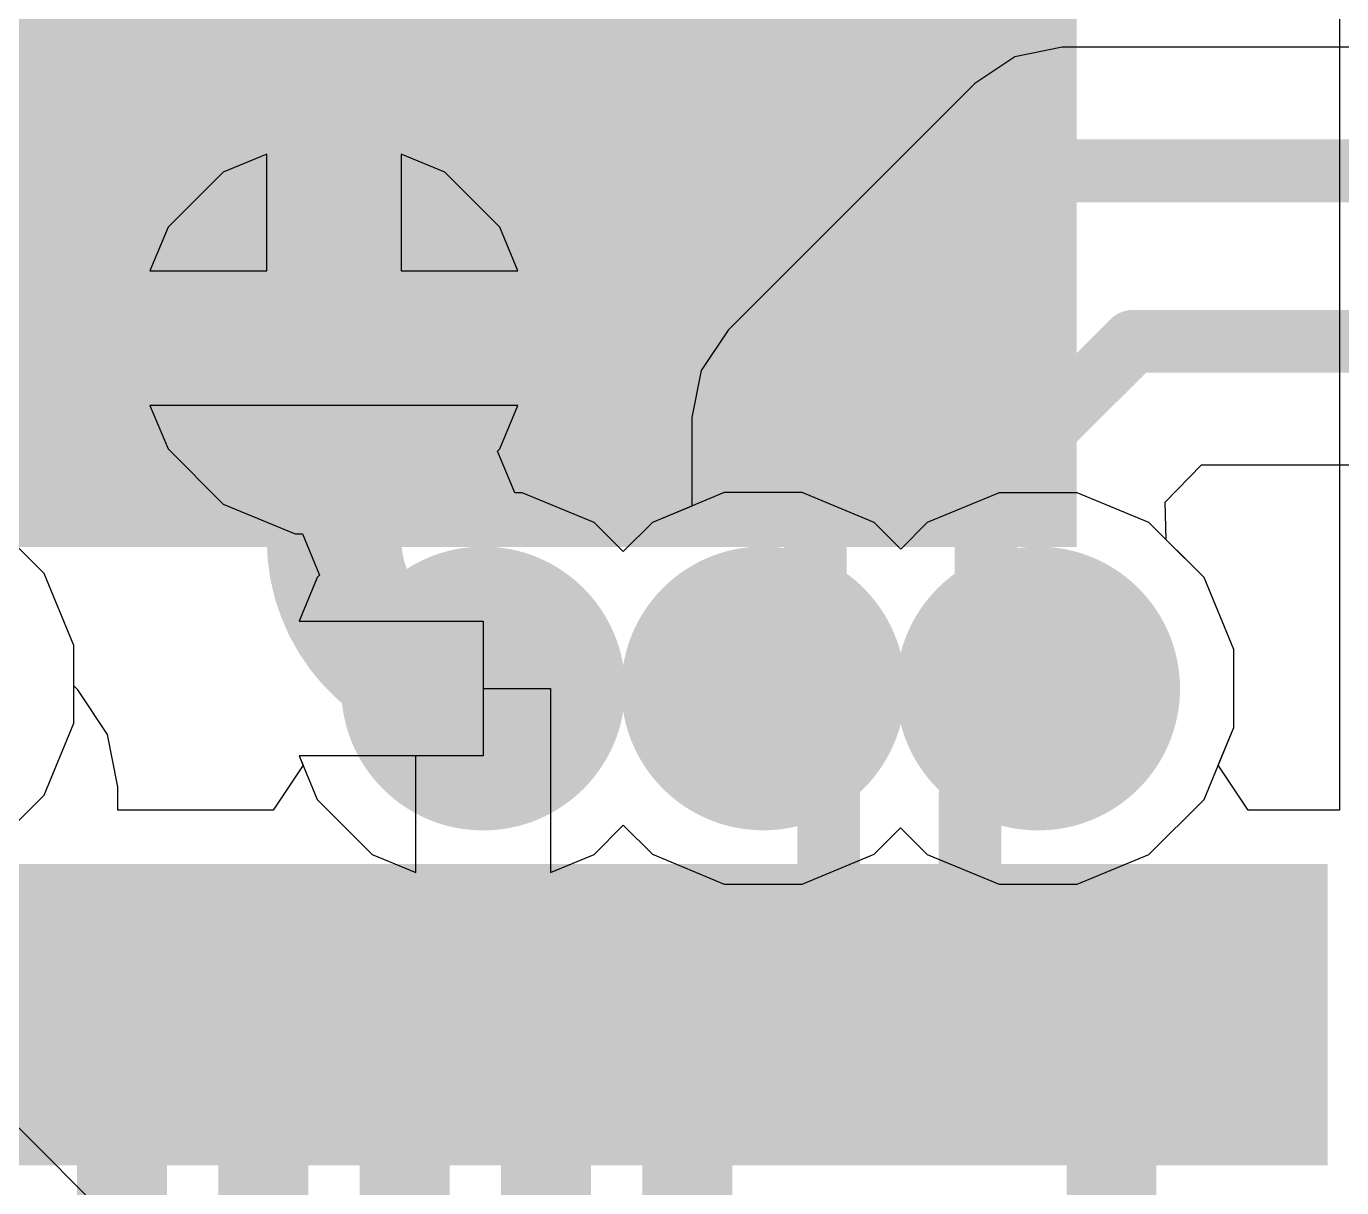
# Model space of a CAD drawing. Header units: inches. Extents: x -18 to 237, y -41 to 211.
# Drawn here: x 19.281 to 23.004, y 51.1 to 54.387 of the extents above; entities that cross this region are included whole.
import ezdxf

# ---------------------------------------------------------------- set-up
doc = ezdxf.new("R2010")
doc.units = ezdxf.units.IN
for name, color, linetype in [('Bottom Layer', 5, 'Continuous'), ('Bottom Solder', 6, 'Continuous'), ('Drill Drawing', 1, 'Continuous'), ('Top Layer', 1, 'Continuous'), ('Top Paste', 8, 'Continuous'), ('Top Solder', 216, 'Continuous'), ('Via Holes', 16, 'Continuous')]:
    doc.layers.add(name, color=color, linetype=linetype)

# ---------------------------------------------------------------- blocks, each defined once
blk = doc.blocks.new('56_QFN__7_7__28')
at = {"layer": 'Top Layer'}
for points in [[(-2, -2), (-2, 2), (2, 2), (2, -2)], [(-0.49, -3.1), (-0.49, -3.75), (-0.71, -3.75), (-0.71, -3.1)], [(-0.09, -3.1), (-0.09, -3.75), (-0.31, -3.75), (-0.31, -3.1)], [(0.31, -3.1), (0.31, -3.75), (0.09, -3.75), (0.09, -3.1)], [(0.71, -3.1), (0.71, -3.75), (0.49, -3.75), (0.49, -3.1)], [(1.11, -3.1), (1.11, -3.75), (0.89, -3.75), (0.89, -3.1)], [(1.51, -3.1), (1.51, -3.75), (1.29, -3.75), (1.29, -3.1)], [(1.91, -3.1), (1.91, -3.75), (1.69, -3.75), (1.69, -3.1)], [(2.31, -3.1), (2.31, -3.75), (2.09, -3.75), (2.09, -3.1)], [(2.71, -3.1), (2.71, -3.75), (2.49, -3.75), (2.49, -3.1)]]:
    blk.add_hatch(color=1, dxfattribs=at).paths.add_polyline_path(points)
at = {"layer": 'Top Paste'}
for points in [[(-2, -2), (-2, 2), (2, 2), (2, -2)], [(-0.49, -3.1), (-0.49, -3.75), (-0.71, -3.75), (-0.71, -3.1)], [(-0.09, -3.1), (-0.09, -3.75), (-0.31, -3.75), (-0.31, -3.1)], [(0.31, -3.1), (0.31, -3.75), (0.09, -3.75), (0.09, -3.1)], [(0.71, -3.1), (0.71, -3.75), (0.49, -3.75), (0.49, -3.1)], [(1.11, -3.1), (1.11, -3.75), (0.89, -3.75), (0.89, -3.1)], [(1.51, -3.1), (1.51, -3.75), (1.29, -3.75), (1.29, -3.1)], [(1.91, -3.1), (1.91, -3.75), (1.69, -3.75), (1.69, -3.1)], [(2.31, -3.1), (2.31, -3.75), (2.09, -3.75), (2.09, -3.1)], [(2.71, -3.1), (2.71, -3.75), (2.49, -3.75), (2.49, -3.1)]]:
    blk.add_hatch(color=8, dxfattribs=at).paths.add_polyline_path(points)
at = {"layer": 'Top Solder'}
for points in [[(-2.1016, -2.1016), (-2.1016, 2.1016), (2.1016, 2.1016), (2.1016, -2.1016)], [(-0.7884, -2.9984), (-0.7884, -3.8516), (-1.2116, -3.8516), (-1.2116, -2.9984)], [(-0.3884, -2.9984), (-0.3884, -3.8516), (-0.8116, -3.8516), (-0.8116, -2.9984)], [(0.0116, -2.9984), (0.0116, -3.8516), (-0.4116, -3.8516), (-0.4116, -2.9984)], [(0.4116, -2.9984), (0.4116, -3.8516), (-0.0116, -3.8516), (-0.0116, -2.9984)], [(0.8116, -2.9984), (0.8116, -3.8516), (0.3884, -3.8516), (0.3884, -2.9984)], [(1.2116, -2.9984), (1.2116, -3.8516), (0.7884, -3.8516), (0.7884, -2.9984)], [(1.6116, -2.9984), (1.6116, -3.8516), (1.1884, -3.8516), (1.1884, -2.9984)], [(2.0116, -2.9984), (2.0116, -3.8516), (1.5884, -3.8516), (1.5884, -2.9984)], [(2.4116, -2.9984), (2.4116, -3.8516), (1.9884, -3.8516), (1.9884, -2.9984)], [(2.8116, -2.9984), (2.8116, -3.8516), (2.3884, -3.8516), (2.3884, -2.9984)]]:
    blk.add_hatch(color=216, dxfattribs=at).paths.add_polyline_path(points)

msp = doc.modelspace()

# ---------------------------------------------------------------- hatches: boundary and pattern name
at = {"layer": 'Bottom Layer'}
h = msp.add_hatch(color=5, dxfattribs=at)
edge = h.paths.add_edge_path()
edge.add_arc((20.1518, 53.5047), 0.3, 0, 360)
h = msp.add_hatch(color=5, dxfattribs=at)
edge = h.paths.add_edge_path()
edge.add_arc((20.574, 52.513), 0.3, 0, 360)
h = msp.add_hatch(color=5, dxfattribs=at)
edge = h.paths.add_edge_path()
edge.add_arc((21.3666, 52.5133), 0.3, 0, 360)
h = msp.add_hatch(color=5, dxfattribs=at)
edge = h.paths.add_edge_path()
edge.add_arc((22.1444, 52.513), 0.3, 0, 360)
at = {"layer": 'Bottom Solder'}
h = msp.add_hatch(color=6, dxfattribs=at)
edge = h.paths.add_edge_path()
edge.add_arc((20.1518, 53.5047), 0.4016, 0, 360)
h = msp.add_hatch(color=6, dxfattribs=at)
edge = h.paths.add_edge_path()
edge.add_arc((20.574, 52.513), 0.4016, 0, 360)
h = msp.add_hatch(color=6, dxfattribs=at)
edge = h.paths.add_edge_path()
edge.add_arc((21.3666, 52.5133), 0.4016, 0, 360)
h = msp.add_hatch(color=6, dxfattribs=at)
edge = h.paths.add_edge_path()
edge.add_arc((22.1444, 52.513), 0.4016, 0, 360)
at = {"layer": 'Top Layer'}
h = msp.add_hatch(color=1, dxfattribs=at)
edge = h.paths.add_edge_path()
edge.add_arc((20.1518, 53.5047), 0.3, 0, 360)
h = msp.add_hatch(color=1, dxfattribs=at)
edge = h.paths.add_edge_path()
edge.add_arc((20.574, 52.513), 0.3, 0, 360)
h = msp.add_hatch(color=1, dxfattribs=at)
edge = h.paths.add_edge_path()
edge.add_arc((21.3666, 52.5133), 0.3, 0, 360)
h = msp.add_hatch(color=1, dxfattribs=at)
edge = h.paths.add_edge_path()
edge.add_arc((22.1444, 52.513), 0.3, 0, 360)
at = {"layer": 'Top Solder'}
h = msp.add_hatch(color=216, dxfattribs=at)
edge = h.paths.add_edge_path()
edge.add_arc((20.1518, 53.5047), 0.4016, 0, 360)
h = msp.add_hatch(color=216, dxfattribs=at)
edge = h.paths.add_edge_path()
edge.add_arc((20.574, 52.513), 0.4016, 0, 360)
h = msp.add_hatch(color=216, dxfattribs=at)
edge = h.paths.add_edge_path()
edge.add_arc((21.3666, 52.5133), 0.4016, 0, 360)
h = msp.add_hatch(color=216, dxfattribs=at)
edge = h.paths.add_edge_path()
edge.add_arc((22.1444, 52.513), 0.4016, 0, 360)
at = {"layer": 'Via Holes'}
h = msp.add_hatch(color=7, dxfattribs=at)
edge = h.paths.add_edge_path()
edge.add_arc((20.1518, 53.5047), 0.15, 0, 360)
h = msp.add_hatch(color=7, dxfattribs=at)
edge = h.paths.add_edge_path()
edge.add_arc((20.574, 52.513), 0.15, 0, 360)
h = msp.add_hatch(color=7, dxfattribs=at)
edge = h.paths.add_edge_path()
edge.add_arc((21.3666, 52.5133), 0.15, 0, 360)
h = msp.add_hatch(color=7, dxfattribs=at)
edge = h.paths.add_edge_path()
edge.add_arc((22.1444, 52.513), 0.15, 0, 360)

# ---------------------------------------------------------------- linework, layer by layer
at = {"layer": 'Bottom Layer'}
for p, q in [((22.2127, 54.3276), (22.0789, 54.301)), ((25.1199, 54.3276), (22.2127, 54.3276)), ((22.2127, 54.3276), (22.2127, 54.3276)), ((22.0789, 54.301), (21.9654, 54.2252)), ((21.9654, 54.2252), (21.267, 53.5268)), ((19.9613, 54.0254), (19.838, 53.9743)), ((19.9613, 53.6952), (19.9613, 54.0254)), ((20.4656, 53.9743), (20.3423, 54.0254)), ((20.3423, 54.0254), (20.3423, 53.6952)), ((19.838, 53.9743), (19.6821, 53.8185)), ((20.6215, 53.8185), (20.4656, 53.9743)), ((19.6821, 53.8185), (19.6311, 53.6952)), ((20.6725, 53.6952), (20.6215, 53.8185)), ((19.6311, 53.6952), (19.9613, 53.6952)), ((20.3423, 53.6952), (20.6725, 53.6952)), ((21.267, 53.5268), (21.1912, 53.4134)), ((21.1912, 53.4134), (21.1646, 53.2796)), ((20.6725, 53.3142), (19.6311, 53.3142)), ((19.6311, 53.3142), (19.6821, 53.1909)), ((20.6215, 53.1909), (20.6725, 53.3142)), ((21.1646, 53.2796), (21.1646, 53.0293)), ((19.6821, 53.1909), (19.838, 53.035)), ((20.6149, 53.1843), (20.6215, 53.1909)), ((20.6635, 53.067), (20.6149, 53.1843)), ((22.5042, 53.0408), (22.6069, 53.1458)), ((22.6069, 53.1458), (32.2016, 53.1458)), ((20.6842, 53.067), (20.6635, 53.067)), ((20.8878, 52.9826), (20.6842, 53.067)), ((19.838, 53.035), (20.0416, 52.9507)), ((21.1646, 53.0293), (21.0528, 52.983)), ((22.5072, 52.9337), (22.5042, 53.0408)), ((19.3315, 52.8385), (19.1756, 52.9943)), ((20.9701, 52.9003), (20.8878, 52.9826)), ((21.0528, 52.983), (20.9701, 52.9003)), ((20.0416, 52.9507), (20.0623, 52.9507)), ((20.0623, 52.9507), (20.1109, 52.8334)), ((22.6141, 52.8268), (22.5072, 52.9337)), ((19.4158, 52.6349), (19.3315, 52.8385)), ((20.1043, 52.8268), (20.0533, 52.7035)), ((20.1109, 52.8334), (20.1043, 52.8268)), ((22.6984, 52.6232), (22.6141, 52.8268)), ((20.0533, 52.7035), (20.574, 52.7035)), ((20.574, 52.7035), (20.574, 52.513)), ((19.4158, 52.4145), (19.4158, 52.6349)), ((22.6984, 52.4028), (22.6984, 52.6232)), ((20.574, 52.513), (20.7645, 52.513)), ((20.7645, 52.513), (20.7645, 51.9922)), ((19.3315, 52.2109), (19.4158, 52.4145)), ((22.6141, 52.1992), (22.6984, 52.4028)), ((20.3835, 52.3225), (20.0533, 52.3225)), ((20.0533, 52.3225), (20.1043, 52.1992)), ((20.3835, 51.9922), (20.3835, 52.3225)), ((19.2503, 52.1297), (19.3315, 52.2109)), ((20.1043, 52.1992), (20.2602, 52.0433)), ((22.4582, 52.0433), (22.6141, 52.1992)), ((20.8878, 52.0433), (20.9705, 52.126)), ((20.9705, 52.126), (21.0528, 52.0437)), ((21.6804, 52.0437), (21.7554, 52.1186)), ((21.7554, 52.1186), (21.8306, 52.0433)), ((20.2602, 52.0433), (20.3835, 51.9922)), ((20.7645, 51.9922), (20.8878, 52.0433)), ((21.0528, 52.0437), (21.2564, 51.9593)), ((21.4768, 51.9593), (21.6804, 52.0437)), ((21.8306, 52.0433), (22.0342, 51.959)), ((22.2546, 51.959), (22.4582, 52.0433)), ((21.2564, 51.9593), (21.4768, 51.9593)), ((22.0342, 51.959), (22.2546, 51.959)), ((19.7189, 50.8105), (19.2503, 51.2791))]:
    msp.add_line(p, q, dxfattribs=at)
for points in [[(21.5142, 53.2796, 0.1778, 0.1778, 0), (22.2127, 53.978, 0.1778, 0.1778, 0)], [(22.2127, 53.978, 0.1778, 0.1778, 0), (32.0017, 53.978, 0.1778, 0.1778, 0)], [(21.9968, 53.0797, 0.1778, 0.1778, 0), (22.4126, 53.4954, 0.1778, 0.1778, 0)], [(22.4126, 53.4954, 0.1778, 0.1778, 0), (32.2016, 53.4954, 0.1778, 0.1778, 0)], [(21.5142, 52.7752, 0.1778, 0.1778, 0), (21.5142, 53.2796, 0.1778, 0.1778, 0)], [(21.9968, 52.7748, 0.1778, 0.1778, 0), (21.9968, 53.0797, 0.1778, 0.1778, 0)], [(21.3666, 52.6276, 0.1778, 0.1778, 0), (21.5142, 52.7752, 0.1778, 0.1778, 0)], [(21.9968, 52.7748, 0.1778, 0.1778, 0), (22.1444, 52.6272, 0.1778, 0.1778, 0)], [(21.3666, 52.5133, 0.1778, 0.1778, 0), (21.3666, 52.6276, 0.1778, 0.1778, 0)], [(22.1444, 52.513, 0.1778, 0.1778, 0), (22.1444, 52.6272, 0.1778, 0.1778, 0)]]:
    msp.add_lwpolyline(points, format="xyseb", dxfattribs=at)
for points in [[(22.1682, 53.978, 0.0889, 0.0889, 1), (22.2571, 53.978, 0.0889, 0.0889, 1)], [(22.1682, 53.978, 0.0889, 0.0889, 1), (22.2571, 53.978, 0.0889, 0.0889, 1)], [(22.3681, 53.4954, 0.0889, 0.0889, 1), (22.457, 53.4954, 0.0889, 0.0889, 1)], [(22.3681, 53.4954, 0.0889, 0.0889, 1), (22.457, 53.4954, 0.0889, 0.0889, 1)], [(21.4698, 53.2796, 0.0889, 0.0889, 1), (21.5587, 53.2796, 0.0889, 0.0889, 1)], [(21.4698, 53.2796, 0.0889, 0.0889, 1), (21.5587, 53.2796, 0.0889, 0.0889, 1)], [(21.9524, 53.0797, 0.0889, 0.0889, 1), (22.0413, 53.0797, 0.0889, 0.0889, 1)], [(21.9524, 53.0797, 0.0889, 0.0889, 1), (22.0413, 53.0797, 0.0889, 0.0889, 1)], [(21.4698, 52.7752, 0.0889, 0.0889, 1), (21.5587, 52.7752, 0.0889, 0.0889, 1)], [(21.4698, 52.7752, 0.0889, 0.0889, 1), (21.5587, 52.7752, 0.0889, 0.0889, 1)], [(21.9524, 52.7748, 0.0889, 0.0889, 1), (22.0413, 52.7748, 0.0889, 0.0889, 1)], [(21.9524, 52.7748, 0.0889, 0.0889, 1), (22.0413, 52.7748, 0.0889, 0.0889, 1)], [(21.3222, 52.6276, 0.0889, 0.0889, 1), (21.4111, 52.6276, 0.0889, 0.0889, 1)], [(21.3222, 52.6276, 0.0889, 0.0889, 1), (21.4111, 52.6276, 0.0889, 0.0889, 1)], [(22.1, 52.6272, 0.0889, 0.0889, 1), (22.1889, 52.6272, 0.0889, 0.0889, 1)], [(22.1, 52.6272, 0.0889, 0.0889, 1), (22.1889, 52.6272, 0.0889, 0.0889, 1)], [(21.3222, 52.5133, 0.0889, 0.0889, 1), (21.4111, 52.5133, 0.0889, 0.0889, 1)], [(22.1, 52.513, 0.0889, 0.0889, 1), (22.1889, 52.513, 0.0889, 0.0889, 1)]]:
    msp.add_lwpolyline(points, format="xyseb", close=True, dxfattribs=at)
at = {"layer": 'Drill Drawing'}
for points in [[(20.0248, 53.6317, 0.0508, 0.0508, 0), (20.1518, 53.7587, 0.0508, 0.0508, 0)], [(20.1518, 53.7587, 0.0508, 0.0508, 0), (20.2788, 53.6317, 0.0508, 0.0508, 0)], [(20.0756, 53.5809, 0.0508, 0.0508, 0), (20.1518, 53.6571, 0.0508, 0.0508, 0)], [(20.1518, 53.6571, 0.0508, 0.0508, 0), (20.228, 53.5809, 0.0508, 0.0508, 0)], [(19.8978, 53.6317, 0.0508, 0.0508, 0), (20.0248, 53.5047, 0.0508, 0.0508, 0)], [(19.8978, 53.6317, 0.0508, 0.0508, 0), (20.0248, 53.6317, 0.0508, 0.0508, 0)], [(20.2788, 53.6317, 0.0508, 0.0508, 0), (20.4058, 53.6317, 0.0508, 0.0508, 0)], [(20.2788, 53.5047, 0.0508, 0.0508, 0), (20.4058, 53.6317, 0.0508, 0.0508, 0)], [(19.9994, 53.5809, 0.0508, 0.0508, 0), (20.0756, 53.5047, 0.0508, 0.0508, 0)], [(19.9994, 53.5809, 0.0508, 0.0508, 0), (20.0756, 53.5809, 0.0508, 0.0508, 0)], [(20.228, 53.5809, 0.0508, 0.0508, 0), (20.3042, 53.5809, 0.0508, 0.0508, 0)], [(20.228, 53.5047, 0.0508, 0.0508, 0), (20.3042, 53.5809, 0.0508, 0.0508, 0)], [(19.8978, 53.3777, 0.0508, 0.0508, 0), (20.0248, 53.5047, 0.0508, 0.0508, 0)], [(19.9994, 53.4285, 0.0508, 0.0508, 0), (20.0756, 53.5047, 0.0508, 0.0508, 0)], [(20.228, 53.5047, 0.0508, 0.0508, 0), (20.3042, 53.4285, 0.0508, 0.0508, 0)], [(20.2788, 53.5047, 0.0508, 0.0508, 0), (20.4058, 53.3777, 0.0508, 0.0508, 0)], [(19.9994, 53.4285, 0.0508, 0.0508, 0), (20.0756, 53.4285, 0.0508, 0.0508, 0)], [(20.0756, 53.4285, 0.0508, 0.0508, 0), (20.1518, 53.3523, 0.0508, 0.0508, 0)], [(20.1518, 53.3523, 0.0508, 0.0508, 0), (20.228, 53.4285, 0.0508, 0.0508, 0)], [(20.228, 53.4285, 0.0508, 0.0508, 0), (20.3042, 53.4285, 0.0508, 0.0508, 0)], [(19.8978, 53.3777, 0.0508, 0.0508, 0), (20.0248, 53.3777, 0.0508, 0.0508, 0)], [(20.0248, 53.3777, 0.0508, 0.0508, 0), (20.1518, 53.2507, 0.0508, 0.0508, 0)], [(20.1518, 53.2507, 0.0508, 0.0508, 0), (20.2788, 53.3777, 0.0508, 0.0508, 0)], [(20.2788, 53.3777, 0.0508, 0.0508, 0), (20.4058, 53.3777, 0.0508, 0.0508, 0)], [(20.447, 52.64, 0.0508, 0.0508, 0), (20.574, 52.767, 0.0508, 0.0508, 0)], [(20.574, 52.767, 0.0508, 0.0508, 0), (20.701, 52.64, 0.0508, 0.0508, 0)], [(21.2396, 52.6403, 0.0508, 0.0508, 0), (21.3666, 52.7673, 0.0508, 0.0508, 0)], [(21.3666, 52.7673, 0.0508, 0.0508, 0), (21.4936, 52.6403, 0.0508, 0.0508, 0)], [(22.0174, 52.64, 0.0508, 0.0508, 0), (22.1444, 52.767, 0.0508, 0.0508, 0)], [(22.1444, 52.767, 0.0508, 0.0508, 0), (22.2714, 52.64, 0.0508, 0.0508, 0)], [(20.4978, 52.5892, 0.0508, 0.0508, 0), (20.574, 52.6654, 0.0508, 0.0508, 0)], [(20.574, 52.6654, 0.0508, 0.0508, 0), (20.6502, 52.5892, 0.0508, 0.0508, 0)], [(21.2904, 52.5895, 0.0508, 0.0508, 0), (21.3666, 52.6657, 0.0508, 0.0508, 0)], [(21.3666, 52.6657, 0.0508, 0.0508, 0), (21.4428, 52.5895, 0.0508, 0.0508, 0)], [(22.0682, 52.5892, 0.0508, 0.0508, 0), (22.1444, 52.6654, 0.0508, 0.0508, 0)], [(22.1444, 52.6654, 0.0508, 0.0508, 0), (22.2206, 52.5892, 0.0508, 0.0508, 0)], [(20.32, 52.64, 0.0508, 0.0508, 0), (20.447, 52.513, 0.0508, 0.0508, 0)], [(20.32, 52.64, 0.0508, 0.0508, 0), (20.447, 52.64, 0.0508, 0.0508, 0)], [(20.701, 52.64, 0.0508, 0.0508, 0), (20.828, 52.64, 0.0508, 0.0508, 0)], [(20.701, 52.513, 0.0508, 0.0508, 0), (20.828, 52.64, 0.0508, 0.0508, 0)], [(21.1126, 52.6403, 0.0508, 0.0508, 0), (21.2396, 52.5133, 0.0508, 0.0508, 0)], [(21.1126, 52.6403, 0.0508, 0.0508, 0), (21.2396, 52.6403, 0.0508, 0.0508, 0)], [(21.4936, 52.6403, 0.0508, 0.0508, 0), (21.6206, 52.6403, 0.0508, 0.0508, 0)], [(21.4936, 52.5133, 0.0508, 0.0508, 0), (21.6206, 52.6403, 0.0508, 0.0508, 0)], [(21.8904, 52.64, 0.0508, 0.0508, 0), (22.0174, 52.513, 0.0508, 0.0508, 0)], [(21.8904, 52.64, 0.0508, 0.0508, 0), (22.0174, 52.64, 0.0508, 0.0508, 0)], [(22.2714, 52.64, 0.0508, 0.0508, 0), (22.3984, 52.64, 0.0508, 0.0508, 0)], [(22.2714, 52.513, 0.0508, 0.0508, 0), (22.3984, 52.64, 0.0508, 0.0508, 0)], [(20.4216, 52.5892, 0.0508, 0.0508, 0), (20.4978, 52.513, 0.0508, 0.0508, 0)], [(20.4216, 52.5892, 0.0508, 0.0508, 0), (20.4978, 52.5892, 0.0508, 0.0508, 0)], [(20.6502, 52.5892, 0.0508, 0.0508, 0), (20.7264, 52.5892, 0.0508, 0.0508, 0)], [(20.6502, 52.513, 0.0508, 0.0508, 0), (20.7264, 52.5892, 0.0508, 0.0508, 0)], [(21.2142, 52.5895, 0.0508, 0.0508, 0), (21.2904, 52.5133, 0.0508, 0.0508, 0)], [(21.2142, 52.5895, 0.0508, 0.0508, 0), (21.2904, 52.5895, 0.0508, 0.0508, 0)], [(21.4428, 52.5895, 0.0508, 0.0508, 0), (21.519, 52.5895, 0.0508, 0.0508, 0)], [(21.4428, 52.5133, 0.0508, 0.0508, 0), (21.519, 52.5895, 0.0508, 0.0508, 0)], [(21.992, 52.5892, 0.0508, 0.0508, 0), (22.0682, 52.513, 0.0508, 0.0508, 0)], [(21.992, 52.5892, 0.0508, 0.0508, 0), (22.0682, 52.5892, 0.0508, 0.0508, 0)], [(22.2206, 52.5892, 0.0508, 0.0508, 0), (22.2968, 52.5892, 0.0508, 0.0508, 0)], [(22.2206, 52.513, 0.0508, 0.0508, 0), (22.2968, 52.5892, 0.0508, 0.0508, 0)], [(20.32, 52.386, 0.0508, 0.0508, 0), (20.447, 52.513, 0.0508, 0.0508, 0)], [(20.4216, 52.4368, 0.0508, 0.0508, 0), (20.4978, 52.513, 0.0508, 0.0508, 0)], [(20.6502, 52.513, 0.0508, 0.0508, 0), (20.7264, 52.4368, 0.0508, 0.0508, 0)], [(20.701, 52.513, 0.0508, 0.0508, 0), (20.828, 52.386, 0.0508, 0.0508, 0)], [(21.1126, 52.3863, 0.0508, 0.0508, 0), (21.2396, 52.5133, 0.0508, 0.0508, 0)], [(21.2142, 52.4371, 0.0508, 0.0508, 0), (21.2904, 52.5133, 0.0508, 0.0508, 0)], [(21.4428, 52.5133, 0.0508, 0.0508, 0), (21.519, 52.4371, 0.0508, 0.0508, 0)], [(21.4936, 52.5133, 0.0508, 0.0508, 0), (21.6206, 52.3863, 0.0508, 0.0508, 0)], [(21.8904, 52.386, 0.0508, 0.0508, 0), (22.0174, 52.513, 0.0508, 0.0508, 0)], [(21.992, 52.4368, 0.0508, 0.0508, 0), (22.0682, 52.513, 0.0508, 0.0508, 0)], [(22.2206, 52.513, 0.0508, 0.0508, 0), (22.2968, 52.4368, 0.0508, 0.0508, 0)], [(22.2714, 52.513, 0.0508, 0.0508, 0), (22.3984, 52.386, 0.0508, 0.0508, 0)], [(20.4216, 52.4368, 0.0508, 0.0508, 0), (20.4978, 52.4368, 0.0508, 0.0508, 0)], [(20.4978, 52.4368, 0.0508, 0.0508, 0), (20.574, 52.3606, 0.0508, 0.0508, 0)], [(20.574, 52.3606, 0.0508, 0.0508, 0), (20.6502, 52.4368, 0.0508, 0.0508, 0)], [(20.6502, 52.4368, 0.0508, 0.0508, 0), (20.7264, 52.4368, 0.0508, 0.0508, 0)], [(21.2142, 52.4371, 0.0508, 0.0508, 0), (21.2904, 52.4371, 0.0508, 0.0508, 0)], [(21.2904, 52.4371, 0.0508, 0.0508, 0), (21.3666, 52.3609, 0.0508, 0.0508, 0)], [(21.3666, 52.3609, 0.0508, 0.0508, 0), (21.4428, 52.4371, 0.0508, 0.0508, 0)], [(21.4428, 52.4371, 0.0508, 0.0508, 0), (21.519, 52.4371, 0.0508, 0.0508, 0)], [(21.992, 52.4368, 0.0508, 0.0508, 0), (22.0682, 52.4368, 0.0508, 0.0508, 0)], [(22.0682, 52.4368, 0.0508, 0.0508, 0), (22.1444, 52.3606, 0.0508, 0.0508, 0)], [(22.1444, 52.3606, 0.0508, 0.0508, 0), (22.2206, 52.4368, 0.0508, 0.0508, 0)], [(22.2206, 52.4368, 0.0508, 0.0508, 0), (22.2968, 52.4368, 0.0508, 0.0508, 0)], [(20.32, 52.386, 0.0508, 0.0508, 0), (20.447, 52.386, 0.0508, 0.0508, 0)], [(20.447, 52.386, 0.0508, 0.0508, 0), (20.574, 52.259, 0.0508, 0.0508, 0)], [(20.574, 52.259, 0.0508, 0.0508, 0), (20.701, 52.386, 0.0508, 0.0508, 0)], [(20.701, 52.386, 0.0508, 0.0508, 0), (20.828, 52.386, 0.0508, 0.0508, 0)], [(21.1126, 52.3863, 0.0508, 0.0508, 0), (21.2396, 52.3863, 0.0508, 0.0508, 0)], [(21.2396, 52.3863, 0.0508, 0.0508, 0), (21.3666, 52.2593, 0.0508, 0.0508, 0)], [(21.3666, 52.2593, 0.0508, 0.0508, 0), (21.4936, 52.3863, 0.0508, 0.0508, 0)], [(21.4936, 52.3863, 0.0508, 0.0508, 0), (21.6206, 52.3863, 0.0508, 0.0508, 0)], [(21.8904, 52.386, 0.0508, 0.0508, 0), (22.0174, 52.386, 0.0508, 0.0508, 0)], [(22.0174, 52.386, 0.0508, 0.0508, 0), (22.1444, 52.259, 0.0508, 0.0508, 0)], [(22.1444, 52.259, 0.0508, 0.0508, 0), (22.2714, 52.386, 0.0508, 0.0508, 0)], [(22.2714, 52.386, 0.0508, 0.0508, 0), (22.3984, 52.386, 0.0508, 0.0508, 0)]]:
    msp.add_lwpolyline(points, format="xyseb", dxfattribs=at)
for points in [[(20.1391, 53.7587, 0.0254, 0.0254, 1), (20.1645, 53.7587, 0.0254, 0.0254, 1)], [(20.1391, 53.7587, 0.0254, 0.0254, 1), (20.1645, 53.7587, 0.0254, 0.0254, 1)], [(20.1391, 53.6571, 0.0254, 0.0254, 1), (20.1645, 53.6571, 0.0254, 0.0254, 1)], [(20.1391, 53.6571, 0.0254, 0.0254, 1), (20.1645, 53.6571, 0.0254, 0.0254, 1)], [(19.8851, 53.6317, 0.0254, 0.0254, 1), (19.9105, 53.6317, 0.0254, 0.0254, 1)], [(19.8851, 53.6317, 0.0254, 0.0254, 1), (19.9105, 53.6317, 0.0254, 0.0254, 1)], [(20.0121, 53.6317, 0.0254, 0.0254, 1), (20.0375, 53.6317, 0.0254, 0.0254, 1)], [(20.0121, 53.6317, 0.0254, 0.0254, 1), (20.0375, 53.6317, 0.0254, 0.0254, 1)], [(20.2661, 53.6317, 0.0254, 0.0254, 1), (20.2915, 53.6317, 0.0254, 0.0254, 1)], [(20.2661, 53.6317, 0.0254, 0.0254, 1), (20.2915, 53.6317, 0.0254, 0.0254, 1)], [(20.3931, 53.6317, 0.0254, 0.0254, 1), (20.4185, 53.6317, 0.0254, 0.0254, 1)], [(20.3931, 53.6317, 0.0254, 0.0254, 1), (20.4185, 53.6317, 0.0254, 0.0254, 1)], [(19.9867, 53.5809, 0.0254, 0.0254, 1), (20.0121, 53.5809, 0.0254, 0.0254, 1)], [(19.9867, 53.5809, 0.0254, 0.0254, 1), (20.0121, 53.5809, 0.0254, 0.0254, 1)], [(20.0629, 53.5809, 0.0254, 0.0254, 1), (20.0883, 53.5809, 0.0254, 0.0254, 1)], [(20.0629, 53.5809, 0.0254, 0.0254, 1), (20.0883, 53.5809, 0.0254, 0.0254, 1)], [(20.2153, 53.5809, 0.0254, 0.0254, 1), (20.2407, 53.5809, 0.0254, 0.0254, 1)], [(20.2153, 53.5809, 0.0254, 0.0254, 1), (20.2407, 53.5809, 0.0254, 0.0254, 1)], [(20.2915, 53.5809, 0.0254, 0.0254, 1), (20.3169, 53.5809, 0.0254, 0.0254, 1)], [(20.2915, 53.5809, 0.0254, 0.0254, 1), (20.3169, 53.5809, 0.0254, 0.0254, 1)], [(20.0121, 53.5047, 0.0254, 0.0254, 1), (20.0375, 53.5047, 0.0254, 0.0254, 1)], [(20.0121, 53.5047, 0.0254, 0.0254, 1), (20.0375, 53.5047, 0.0254, 0.0254, 1)], [(20.0629, 53.5047, 0.0254, 0.0254, 1), (20.0883, 53.5047, 0.0254, 0.0254, 1)], [(20.0629, 53.5047, 0.0254, 0.0254, 1), (20.0883, 53.5047, 0.0254, 0.0254, 1)], [(20.2153, 53.5047, 0.0254, 0.0254, 1), (20.2407, 53.5047, 0.0254, 0.0254, 1)], [(20.2153, 53.5047, 0.0254, 0.0254, 1), (20.2407, 53.5047, 0.0254, 0.0254, 1)], [(20.2661, 53.5047, 0.0254, 0.0254, 1), (20.2915, 53.5047, 0.0254, 0.0254, 1)], [(20.2661, 53.5047, 0.0254, 0.0254, 1), (20.2915, 53.5047, 0.0254, 0.0254, 1)], [(19.9867, 53.4285, 0.0254, 0.0254, 1), (20.0121, 53.4285, 0.0254, 0.0254, 1)], [(19.9867, 53.4285, 0.0254, 0.0254, 1), (20.0121, 53.4285, 0.0254, 0.0254, 1)], [(20.0629, 53.4285, 0.0254, 0.0254, 1), (20.0883, 53.4285, 0.0254, 0.0254, 1)], [(20.0629, 53.4285, 0.0254, 0.0254, 1), (20.0883, 53.4285, 0.0254, 0.0254, 1)], [(20.2153, 53.4285, 0.0254, 0.0254, 1), (20.2407, 53.4285, 0.0254, 0.0254, 1)], [(20.2153, 53.4285, 0.0254, 0.0254, 1), (20.2407, 53.4285, 0.0254, 0.0254, 1)], [(20.2915, 53.4285, 0.0254, 0.0254, 1), (20.3169, 53.4285, 0.0254, 0.0254, 1)], [(20.2915, 53.4285, 0.0254, 0.0254, 1), (20.3169, 53.4285, 0.0254, 0.0254, 1)], [(19.8851, 53.3777, 0.0254, 0.0254, 1), (19.9105, 53.3777, 0.0254, 0.0254, 1)], [(19.8851, 53.3777, 0.0254, 0.0254, 1), (19.9105, 53.3777, 0.0254, 0.0254, 1)], [(20.0121, 53.3777, 0.0254, 0.0254, 1), (20.0375, 53.3777, 0.0254, 0.0254, 1)], [(20.0121, 53.3777, 0.0254, 0.0254, 1), (20.0375, 53.3777, 0.0254, 0.0254, 1)], [(20.2661, 53.3777, 0.0254, 0.0254, 1), (20.2915, 53.3777, 0.0254, 0.0254, 1)], [(20.2661, 53.3777, 0.0254, 0.0254, 1), (20.2915, 53.3777, 0.0254, 0.0254, 1)], [(20.3931, 53.3777, 0.0254, 0.0254, 1), (20.4185, 53.3777, 0.0254, 0.0254, 1)], [(20.3931, 53.3777, 0.0254, 0.0254, 1), (20.4185, 53.3777, 0.0254, 0.0254, 1)], [(20.1391, 53.3523, 0.0254, 0.0254, 1), (20.1645, 53.3523, 0.0254, 0.0254, 1)], [(20.1391, 53.3523, 0.0254, 0.0254, 1), (20.1645, 53.3523, 0.0254, 0.0254, 1)], [(20.1391, 53.2507, 0.0254, 0.0254, 1), (20.1645, 53.2507, 0.0254, 0.0254, 1)], [(20.1391, 53.2507, 0.0254, 0.0254, 1), (20.1645, 53.2507, 0.0254, 0.0254, 1)], [(20.5613, 52.767, 0.0254, 0.0254, 1), (20.5867, 52.767, 0.0254, 0.0254, 1)], [(20.5613, 52.767, 0.0254, 0.0254, 1), (20.5867, 52.767, 0.0254, 0.0254, 1)], [(21.3539, 52.7673, 0.0254, 0.0254, 1), (21.3793, 52.7673, 0.0254, 0.0254, 1)], [(21.3539, 52.7673, 0.0254, 0.0254, 1), (21.3793, 52.7673, 0.0254, 0.0254, 1)], [(22.1317, 52.767, 0.0254, 0.0254, 1), (22.1571, 52.767, 0.0254, 0.0254, 1)], [(22.1317, 52.767, 0.0254, 0.0254, 1), (22.1571, 52.767, 0.0254, 0.0254, 1)], [(20.5613, 52.6654, 0.0254, 0.0254, 1), (20.5867, 52.6654, 0.0254, 0.0254, 1)], [(20.5613, 52.6654, 0.0254, 0.0254, 1), (20.5867, 52.6654, 0.0254, 0.0254, 1)], [(21.3539, 52.6657, 0.0254, 0.0254, 1), (21.3793, 52.6657, 0.0254, 0.0254, 1)], [(21.3539, 52.6657, 0.0254, 0.0254, 1), (21.3793, 52.6657, 0.0254, 0.0254, 1)], [(22.1317, 52.6654, 0.0254, 0.0254, 1), (22.1571, 52.6654, 0.0254, 0.0254, 1)], [(22.1317, 52.6654, 0.0254, 0.0254, 1), (22.1571, 52.6654, 0.0254, 0.0254, 1)], [(20.3073, 52.64, 0.0254, 0.0254, 1), (20.3327, 52.64, 0.0254, 0.0254, 1)], [(20.3073, 52.64, 0.0254, 0.0254, 1), (20.3327, 52.64, 0.0254, 0.0254, 1)], [(20.4343, 52.64, 0.0254, 0.0254, 1), (20.4597, 52.64, 0.0254, 0.0254, 1)], [(20.4343, 52.64, 0.0254, 0.0254, 1), (20.4597, 52.64, 0.0254, 0.0254, 1)], [(20.6883, 52.64, 0.0254, 0.0254, 1), (20.7137, 52.64, 0.0254, 0.0254, 1)], [(20.6883, 52.64, 0.0254, 0.0254, 1), (20.7137, 52.64, 0.0254, 0.0254, 1)], [(20.8153, 52.64, 0.0254, 0.0254, 1), (20.8407, 52.64, 0.0254, 0.0254, 1)], [(20.8153, 52.64, 0.0254, 0.0254, 1), (20.8407, 52.64, 0.0254, 0.0254, 1)], [(21.0999, 52.6403, 0.0254, 0.0254, 1), (21.1253, 52.6403, 0.0254, 0.0254, 1)], [(21.0999, 52.6403, 0.0254, 0.0254, 1), (21.1253, 52.6403, 0.0254, 0.0254, 1)], [(21.2269, 52.6403, 0.0254, 0.0254, 1), (21.2523, 52.6403, 0.0254, 0.0254, 1)], [(21.2269, 52.6403, 0.0254, 0.0254, 1), (21.2523, 52.6403, 0.0254, 0.0254, 1)], [(21.4809, 52.6403, 0.0254, 0.0254, 1), (21.5063, 52.6403, 0.0254, 0.0254, 1)], [(21.4809, 52.6403, 0.0254, 0.0254, 1), (21.5063, 52.6403, 0.0254, 0.0254, 1)], [(21.6079, 52.6403, 0.0254, 0.0254, 1), (21.6333, 52.6403, 0.0254, 0.0254, 1)], [(21.6079, 52.6403, 0.0254, 0.0254, 1), (21.6333, 52.6403, 0.0254, 0.0254, 1)], [(21.8777, 52.64, 0.0254, 0.0254, 1), (21.9031, 52.64, 0.0254, 0.0254, 1)], [(21.8777, 52.64, 0.0254, 0.0254, 1), (21.9031, 52.64, 0.0254, 0.0254, 1)], [(22.0047, 52.64, 0.0254, 0.0254, 1), (22.0301, 52.64, 0.0254, 0.0254, 1)], [(22.0047, 52.64, 0.0254, 0.0254, 1), (22.0301, 52.64, 0.0254, 0.0254, 1)], [(22.2587, 52.64, 0.0254, 0.0254, 1), (22.2841, 52.64, 0.0254, 0.0254, 1)], [(22.2587, 52.64, 0.0254, 0.0254, 1), (22.2841, 52.64, 0.0254, 0.0254, 1)], [(22.3857, 52.64, 0.0254, 0.0254, 1), (22.4111, 52.64, 0.0254, 0.0254, 1)], [(22.3857, 52.64, 0.0254, 0.0254, 1), (22.4111, 52.64, 0.0254, 0.0254, 1)], [(20.4089, 52.5892, 0.0254, 0.0254, 1), (20.4343, 52.5892, 0.0254, 0.0254, 1)], [(20.4089, 52.5892, 0.0254, 0.0254, 1), (20.4343, 52.5892, 0.0254, 0.0254, 1)], [(20.4851, 52.5892, 0.0254, 0.0254, 1), (20.5105, 52.5892, 0.0254, 0.0254, 1)], [(20.4851, 52.5892, 0.0254, 0.0254, 1), (20.5105, 52.5892, 0.0254, 0.0254, 1)], [(20.6375, 52.5892, 0.0254, 0.0254, 1), (20.6629, 52.5892, 0.0254, 0.0254, 1)], [(20.6375, 52.5892, 0.0254, 0.0254, 1), (20.6629, 52.5892, 0.0254, 0.0254, 1)], [(20.7137, 52.5892, 0.0254, 0.0254, 1), (20.7391, 52.5892, 0.0254, 0.0254, 1)], [(20.7137, 52.5892, 0.0254, 0.0254, 1), (20.7391, 52.5892, 0.0254, 0.0254, 1)], [(21.2015, 52.5895, 0.0254, 0.0254, 1), (21.2269, 52.5895, 0.0254, 0.0254, 1)], [(21.2015, 52.5895, 0.0254, 0.0254, 1), (21.2269, 52.5895, 0.0254, 0.0254, 1)], [(21.2777, 52.5895, 0.0254, 0.0254, 1), (21.3031, 52.5895, 0.0254, 0.0254, 1)], [(21.2777, 52.5895, 0.0254, 0.0254, 1), (21.3031, 52.5895, 0.0254, 0.0254, 1)], [(21.4301, 52.5895, 0.0254, 0.0254, 1), (21.4555, 52.5895, 0.0254, 0.0254, 1)], [(21.4301, 52.5895, 0.0254, 0.0254, 1), (21.4555, 52.5895, 0.0254, 0.0254, 1)], [(21.5063, 52.5895, 0.0254, 0.0254, 1), (21.5317, 52.5895, 0.0254, 0.0254, 1)], [(21.5063, 52.5895, 0.0254, 0.0254, 1), (21.5317, 52.5895, 0.0254, 0.0254, 1)], [(21.9793, 52.5892, 0.0254, 0.0254, 1), (22.0047, 52.5892, 0.0254, 0.0254, 1)], [(21.9793, 52.5892, 0.0254, 0.0254, 1), (22.0047, 52.5892, 0.0254, 0.0254, 1)], [(22.0555, 52.5892, 0.0254, 0.0254, 1), (22.0809, 52.5892, 0.0254, 0.0254, 1)], [(22.0555, 52.5892, 0.0254, 0.0254, 1), (22.0809, 52.5892, 0.0254, 0.0254, 1)], [(22.2079, 52.5892, 0.0254, 0.0254, 1), (22.2333, 52.5892, 0.0254, 0.0254, 1)], [(22.2079, 52.5892, 0.0254, 0.0254, 1), (22.2333, 52.5892, 0.0254, 0.0254, 1)], [(22.2841, 52.5892, 0.0254, 0.0254, 1), (22.3095, 52.5892, 0.0254, 0.0254, 1)], [(22.2841, 52.5892, 0.0254, 0.0254, 1), (22.3095, 52.5892, 0.0254, 0.0254, 1)], [(20.4343, 52.513, 0.0254, 0.0254, 1), (20.4597, 52.513, 0.0254, 0.0254, 1)], [(20.4343, 52.513, 0.0254, 0.0254, 1), (20.4597, 52.513, 0.0254, 0.0254, 1)], [(20.4851, 52.513, 0.0254, 0.0254, 1), (20.5105, 52.513, 0.0254, 0.0254, 1)], [(20.4851, 52.513, 0.0254, 0.0254, 1), (20.5105, 52.513, 0.0254, 0.0254, 1)], [(20.6375, 52.513, 0.0254, 0.0254, 1), (20.6629, 52.513, 0.0254, 0.0254, 1)], [(20.6375, 52.513, 0.0254, 0.0254, 1), (20.6629, 52.513, 0.0254, 0.0254, 1)], [(20.6883, 52.513, 0.0254, 0.0254, 1), (20.7137, 52.513, 0.0254, 0.0254, 1)], [(20.6883, 52.513, 0.0254, 0.0254, 1), (20.7137, 52.513, 0.0254, 0.0254, 1)], [(21.2269, 52.5133, 0.0254, 0.0254, 1), (21.2523, 52.5133, 0.0254, 0.0254, 1)], [(21.2269, 52.5133, 0.0254, 0.0254, 1), (21.2523, 52.5133, 0.0254, 0.0254, 1)], [(21.2777, 52.5133, 0.0254, 0.0254, 1), (21.3031, 52.5133, 0.0254, 0.0254, 1)], [(21.2777, 52.5133, 0.0254, 0.0254, 1), (21.3031, 52.5133, 0.0254, 0.0254, 1)], [(21.4301, 52.5133, 0.0254, 0.0254, 1), (21.4555, 52.5133, 0.0254, 0.0254, 1)], [(21.4301, 52.5133, 0.0254, 0.0254, 1), (21.4555, 52.5133, 0.0254, 0.0254, 1)], [(21.4809, 52.5133, 0.0254, 0.0254, 1), (21.5063, 52.5133, 0.0254, 0.0254, 1)], [(21.4809, 52.5133, 0.0254, 0.0254, 1), (21.5063, 52.5133, 0.0254, 0.0254, 1)], [(22.0047, 52.513, 0.0254, 0.0254, 1), (22.0301, 52.513, 0.0254, 0.0254, 1)], [(22.0047, 52.513, 0.0254, 0.0254, 1), (22.0301, 52.513, 0.0254, 0.0254, 1)], [(22.0555, 52.513, 0.0254, 0.0254, 1), (22.0809, 52.513, 0.0254, 0.0254, 1)], [(22.0555, 52.513, 0.0254, 0.0254, 1), (22.0809, 52.513, 0.0254, 0.0254, 1)], [(22.2079, 52.513, 0.0254, 0.0254, 1), (22.2333, 52.513, 0.0254, 0.0254, 1)], [(22.2079, 52.513, 0.0254, 0.0254, 1), (22.2333, 52.513, 0.0254, 0.0254, 1)], [(22.2587, 52.513, 0.0254, 0.0254, 1), (22.2841, 52.513, 0.0254, 0.0254, 1)], [(22.2587, 52.513, 0.0254, 0.0254, 1), (22.2841, 52.513, 0.0254, 0.0254, 1)], [(20.4089, 52.4368, 0.0254, 0.0254, 1), (20.4343, 52.4368, 0.0254, 0.0254, 1)], [(20.4089, 52.4368, 0.0254, 0.0254, 1), (20.4343, 52.4368, 0.0254, 0.0254, 1)], [(20.4851, 52.4368, 0.0254, 0.0254, 1), (20.5105, 52.4368, 0.0254, 0.0254, 1)], [(20.4851, 52.4368, 0.0254, 0.0254, 1), (20.5105, 52.4368, 0.0254, 0.0254, 1)], [(20.6375, 52.4368, 0.0254, 0.0254, 1), (20.6629, 52.4368, 0.0254, 0.0254, 1)], [(20.6375, 52.4368, 0.0254, 0.0254, 1), (20.6629, 52.4368, 0.0254, 0.0254, 1)], [(20.7137, 52.4368, 0.0254, 0.0254, 1), (20.7391, 52.4368, 0.0254, 0.0254, 1)], [(20.7137, 52.4368, 0.0254, 0.0254, 1), (20.7391, 52.4368, 0.0254, 0.0254, 1)], [(21.2015, 52.4371, 0.0254, 0.0254, 1), (21.2269, 52.4371, 0.0254, 0.0254, 1)], [(21.2015, 52.4371, 0.0254, 0.0254, 1), (21.2269, 52.4371, 0.0254, 0.0254, 1)], [(21.2777, 52.4371, 0.0254, 0.0254, 1), (21.3031, 52.4371, 0.0254, 0.0254, 1)], [(21.2777, 52.4371, 0.0254, 0.0254, 1), (21.3031, 52.4371, 0.0254, 0.0254, 1)], [(21.4301, 52.4371, 0.0254, 0.0254, 1), (21.4555, 52.4371, 0.0254, 0.0254, 1)], [(21.4301, 52.4371, 0.0254, 0.0254, 1), (21.4555, 52.4371, 0.0254, 0.0254, 1)], [(21.5063, 52.4371, 0.0254, 0.0254, 1), (21.5317, 52.4371, 0.0254, 0.0254, 1)], [(21.5063, 52.4371, 0.0254, 0.0254, 1), (21.5317, 52.4371, 0.0254, 0.0254, 1)], [(21.9793, 52.4368, 0.0254, 0.0254, 1), (22.0047, 52.4368, 0.0254, 0.0254, 1)], [(21.9793, 52.4368, 0.0254, 0.0254, 1), (22.0047, 52.4368, 0.0254, 0.0254, 1)], [(22.0555, 52.4368, 0.0254, 0.0254, 1), (22.0809, 52.4368, 0.0254, 0.0254, 1)], [(22.0555, 52.4368, 0.0254, 0.0254, 1), (22.0809, 52.4368, 0.0254, 0.0254, 1)], [(22.2079, 52.4368, 0.0254, 0.0254, 1), (22.2333, 52.4368, 0.0254, 0.0254, 1)], [(22.2079, 52.4368, 0.0254, 0.0254, 1), (22.2333, 52.4368, 0.0254, 0.0254, 1)], [(22.2841, 52.4368, 0.0254, 0.0254, 1), (22.3095, 52.4368, 0.0254, 0.0254, 1)], [(22.2841, 52.4368, 0.0254, 0.0254, 1), (22.3095, 52.4368, 0.0254, 0.0254, 1)], [(20.3073, 52.386, 0.0254, 0.0254, 1), (20.3327, 52.386, 0.0254, 0.0254, 1)], [(20.3073, 52.386, 0.0254, 0.0254, 1), (20.3327, 52.386, 0.0254, 0.0254, 1)], [(20.4343, 52.386, 0.0254, 0.0254, 1), (20.4597, 52.386, 0.0254, 0.0254, 1)], [(20.4343, 52.386, 0.0254, 0.0254, 1), (20.4597, 52.386, 0.0254, 0.0254, 1)], [(20.5613, 52.3606, 0.0254, 0.0254, 1), (20.5867, 52.3606, 0.0254, 0.0254, 1)], [(20.5613, 52.3606, 0.0254, 0.0254, 1), (20.5867, 52.3606, 0.0254, 0.0254, 1)], [(20.6883, 52.386, 0.0254, 0.0254, 1), (20.7137, 52.386, 0.0254, 0.0254, 1)], [(20.6883, 52.386, 0.0254, 0.0254, 1), (20.7137, 52.386, 0.0254, 0.0254, 1)], [(20.8153, 52.386, 0.0254, 0.0254, 1), (20.8407, 52.386, 0.0254, 0.0254, 1)], [(20.8153, 52.386, 0.0254, 0.0254, 1), (20.8407, 52.386, 0.0254, 0.0254, 1)], [(21.0999, 52.3863, 0.0254, 0.0254, 1), (21.1253, 52.3863, 0.0254, 0.0254, 1)], [(21.0999, 52.3863, 0.0254, 0.0254, 1), (21.1253, 52.3863, 0.0254, 0.0254, 1)], [(21.2269, 52.3863, 0.0254, 0.0254, 1), (21.2523, 52.3863, 0.0254, 0.0254, 1)], [(21.2269, 52.3863, 0.0254, 0.0254, 1), (21.2523, 52.3863, 0.0254, 0.0254, 1)], [(21.3539, 52.3609, 0.0254, 0.0254, 1), (21.3793, 52.3609, 0.0254, 0.0254, 1)], [(21.3539, 52.3609, 0.0254, 0.0254, 1), (21.3793, 52.3609, 0.0254, 0.0254, 1)], [(21.4809, 52.3863, 0.0254, 0.0254, 1), (21.5063, 52.3863, 0.0254, 0.0254, 1)], [(21.4809, 52.3863, 0.0254, 0.0254, 1), (21.5063, 52.3863, 0.0254, 0.0254, 1)], [(21.6079, 52.3863, 0.0254, 0.0254, 1), (21.6333, 52.3863, 0.0254, 0.0254, 1)], [(21.6079, 52.3863, 0.0254, 0.0254, 1), (21.6333, 52.3863, 0.0254, 0.0254, 1)], [(21.8777, 52.386, 0.0254, 0.0254, 1), (21.9031, 52.386, 0.0254, 0.0254, 1)], [(21.8777, 52.386, 0.0254, 0.0254, 1), (21.9031, 52.386, 0.0254, 0.0254, 1)], [(22.0047, 52.386, 0.0254, 0.0254, 1), (22.0301, 52.386, 0.0254, 0.0254, 1)], [(22.0047, 52.386, 0.0254, 0.0254, 1), (22.0301, 52.386, 0.0254, 0.0254, 1)], [(22.1317, 52.3606, 0.0254, 0.0254, 1), (22.1571, 52.3606, 0.0254, 0.0254, 1)], [(22.1317, 52.3606, 0.0254, 0.0254, 1), (22.1571, 52.3606, 0.0254, 0.0254, 1)], [(22.2587, 52.386, 0.0254, 0.0254, 1), (22.2841, 52.386, 0.0254, 0.0254, 1)], [(22.2587, 52.386, 0.0254, 0.0254, 1), (22.2841, 52.386, 0.0254, 0.0254, 1)], [(22.3857, 52.386, 0.0254, 0.0254, 1), (22.4111, 52.386, 0.0254, 0.0254, 1)], [(22.3857, 52.386, 0.0254, 0.0254, 1), (22.4111, 52.386, 0.0254, 0.0254, 1)], [(20.5613, 52.259, 0.0254, 0.0254, 1), (20.5867, 52.259, 0.0254, 0.0254, 1)], [(20.5613, 52.259, 0.0254, 0.0254, 1), (20.5867, 52.259, 0.0254, 0.0254, 1)], [(21.3539, 52.2593, 0.0254, 0.0254, 1), (21.3793, 52.2593, 0.0254, 0.0254, 1)], [(21.3539, 52.2593, 0.0254, 0.0254, 1), (21.3793, 52.2593, 0.0254, 0.0254, 1)], [(22.1317, 52.259, 0.0254, 0.0254, 1), (22.1571, 52.259, 0.0254, 0.0254, 1)], [(22.1317, 52.259, 0.0254, 0.0254, 1), (22.1571, 52.259, 0.0254, 0.0254, 1)]]:
    msp.add_lwpolyline(points, format="xyseb", close=True, dxfattribs=at)
at = {"layer": 'Top Layer'}
for p, q in [((22.9978, 54.4507), (22.9978, 53.2507)), ((19.9613, 54.0254), (19.838, 53.9743)), ((19.9613, 53.6952), (19.9613, 54.0254)), ((20.4656, 53.9743), (20.3423, 54.0254)), ((20.3423, 54.0254), (20.3423, 53.6952)), ((19.838, 53.9743), (19.6821, 53.8185)), ((20.6215, 53.8185), (20.4656, 53.9743)), ((19.6821, 53.8185), (19.6311, 53.6952)), ((20.6725, 53.6952), (20.6215, 53.8185)), ((19.6311, 53.6952), (19.9613, 53.6952)), ((20.3423, 53.6952), (20.6725, 53.6952)), ((20.6725, 53.3142), (19.6311, 53.3142)), ((19.6311, 53.3142), (19.6821, 53.1909)), ((20.6215, 53.1909), (20.6725, 53.3142)), ((22.9978, 53.2507), (22.9978, 52.1687)), ((19.6821, 53.1909), (19.838, 53.035)), ((20.6149, 53.1843), (20.6215, 53.1909)), ((20.6635, 53.067), (20.6149, 53.1843)), ((20.6842, 53.067), (20.6635, 53.067)), ((20.8878, 52.9826), (20.6842, 53.067)), ((21.2564, 53.0673), (21.0528, 52.983)), ((21.4768, 53.0673), (21.2564, 53.0673)), ((21.6804, 52.983), (21.4768, 53.0673)), ((22.0342, 53.067), (21.8306, 52.9826)), ((22.2546, 53.067), (22.0342, 53.067)), ((22.4582, 52.9826), (22.2546, 53.067)), ((19.838, 53.035), (20.0416, 52.9507)), ((19.3315, 52.8385), (19.1756, 52.9943)), ((20.9701, 52.9003), (20.8878, 52.9826)), ((21.0528, 52.983), (20.9701, 52.9003)), ((21.7557, 52.9077), (21.6804, 52.983)), ((21.8306, 52.9826), (21.7557, 52.9077)), ((22.6141, 52.8268), (22.4582, 52.9826)), ((20.0416, 52.9507), (20.0623, 52.9507)), ((20.0623, 52.9507), (20.1109, 52.8334)), ((19.4158, 52.6349), (19.3315, 52.8385)), ((20.1043, 52.8268), (20.0533, 52.7035)), ((20.1109, 52.8334), (20.1043, 52.8268)), ((22.6984, 52.6232), (22.6141, 52.8268)), ((20.0533, 52.7035), (20.574, 52.7035)), ((20.574, 52.7035), (20.574, 52.3225)), ((19.4158, 52.5201), (19.4158, 52.6349)), ((22.6984, 52.4028), (22.6984, 52.6232)), ((19.4265, 52.5094), (19.4158, 52.5201)), ((19.5107, 52.3833), (19.4265, 52.5094)), ((19.5403, 52.2347), (19.5107, 52.3833)), ((22.6541, 52.2957), (22.6984, 52.4028)), ((20.574, 52.3225), (20.0533, 52.3225)), ((20.0533, 52.3225), (20.0644, 52.2957)), ((20.0644, 52.2957), (19.9795, 52.1687)), ((22.7389, 52.1687), (22.6541, 52.2957)), ((19.5403, 52.1687), (19.5403, 52.2347)), ((19.9795, 52.1687), (19.5403, 52.1687)), ((22.9978, 52.1687), (22.7389, 52.1687))]:
    msp.add_line(p, q, dxfattribs=at)
for points in [[(20.1518, 52.9352, 0.381, 0.381, 0), (20.1518, 53.5047, 0.381, 0.381, 0)], [(20.574, 52.513, 0.381, 0.381, -0.414214), (20.1518, 52.9352, 0.381, 0.381, 0)], [(21.3666, 52.3991, 0.1778, 0.1778, 0), (21.3666, 52.5133, 0.1778, 0.1778, 0)], [(22.1444, 52.3987, 0.1778, 0.1778, 0), (22.1444, 52.513, 0.1778, 0.1778, 0)], [(21.3666, 52.3991, 0.1778, 0.1778, 0), (21.5518, 52.2139, 0.1778, 0.1778, 0)], [(21.9518, 52.2061, 0.1778, 0.1778, 0), (22.1444, 52.3987, 0.1778, 0.1778, 0)], [(21.5518, 51.5897, 0.1778, 0.1778, 0), (21.5518, 52.2139, 0.1778, 0.1778, 0)], [(21.9518, 51.5897, 0.1778, 0.1778, 0), (21.9518, 52.2061, 0.1778, 0.1778, 0)], [(19.5518, 50.0124, 0.254, 0.254, 0), (19.5518, 51.5897, 0.254, 0.254, 0)], [(19.9518, 48.1047, 0.254, 0.254, 0), (19.9518, 51.5897, 0.254, 0.254, 0)], [(20.3518, 46.5025, 0.254, 0.254, 0), (20.3518, 51.5897, 0.254, 0.254, 0)], [(20.7518, 50.5866, 0.254, 0.254, 0), (20.7518, 51.5897, 0.254, 0.254, 0)], [(21.1518, 50.9104, 0.254, 0.254, 0), (21.1518, 51.5897, 0.254, 0.254, 0)], [(22.3518, 50.8307, 0.254, 0.254, 0), (22.3518, 51.5897, 0.254, 0.254, 0)]]:
    msp.add_lwpolyline(points, format="xyseb", dxfattribs=at)
for points in [[(20.0566, 53.5047, 0.1905, 0.1905, 1), (20.2471, 53.5047, 0.1905, 0.1905, 1)], [(20.0566, 52.9352, 0.1905, 0.1905, 1), (20.2471, 52.9352, 0.1905, 0.1905, 1)], [(20.0566, 52.9352, 0.1905, 0.1905, 1), (20.2471, 52.9352, 0.1905, 0.1905, 1)], [(20.4788, 52.513, 0.1905, 0.1905, 1), (20.6693, 52.513, 0.1905, 0.1905, 1)], [(21.3222, 52.5133, 0.0889, 0.0889, 1), (21.4111, 52.5133, 0.0889, 0.0889, 1)], [(22.1, 52.513, 0.0889, 0.0889, 1), (22.1889, 52.513, 0.0889, 0.0889, 1)], [(21.3222, 52.3991, 0.0889, 0.0889, 1), (21.4111, 52.3991, 0.0889, 0.0889, 1)], [(21.3222, 52.3991, 0.0889, 0.0889, 1), (21.4111, 52.3991, 0.0889, 0.0889, 1)], [(22.1, 52.3987, 0.0889, 0.0889, 1), (22.1889, 52.3987, 0.0889, 0.0889, 1)], [(22.1, 52.3987, 0.0889, 0.0889, 1), (22.1889, 52.3987, 0.0889, 0.0889, 1)], [(21.5074, 52.2139, 0.0889, 0.0889, 1), (21.5963, 52.2139, 0.0889, 0.0889, 1)], [(21.5074, 52.2139, 0.0889, 0.0889, 1), (21.5963, 52.2139, 0.0889, 0.0889, 1)], [(21.9074, 52.2061, 0.0889, 0.0889, 1), (21.9963, 52.2061, 0.0889, 0.0889, 1)], [(21.9074, 52.2061, 0.0889, 0.0889, 1), (21.9963, 52.2061, 0.0889, 0.0889, 1)], [(19.4883, 51.5897, 0.127, 0.127, 1), (19.6153, 51.5897, 0.127, 0.127, 1)], [(19.8883, 51.5897, 0.127, 0.127, 1), (20.0153, 51.5897, 0.127, 0.127, 1)], [(20.2883, 51.5897, 0.127, 0.127, 1), (20.4153, 51.5897, 0.127, 0.127, 1)], [(20.6883, 51.5897, 0.127, 0.127, 1), (20.8153, 51.5897, 0.127, 0.127, 1)], [(21.0883, 51.5897, 0.127, 0.127, 1), (21.2153, 51.5897, 0.127, 0.127, 1)], [(22.2883, 51.5897, 0.127, 0.127, 1), (22.4153, 51.5897, 0.127, 0.127, 1)], [(21.5074, 51.5897, 0.0889, 0.0889, 1), (21.5963, 51.5897, 0.0889, 0.0889, 1)], [(21.9074, 51.5897, 0.0889, 0.0889, 1), (21.9963, 51.5897, 0.0889, 0.0889, 1)]]:
    msp.add_lwpolyline(points, format="xyseb", close=True, dxfattribs=at)

# ---------------------------------------------------------------- block references
msp.add_blockref('56_QFN__7_7__28', (20.1518, 55.0147))

doc.saveas('drawing.dxf')
